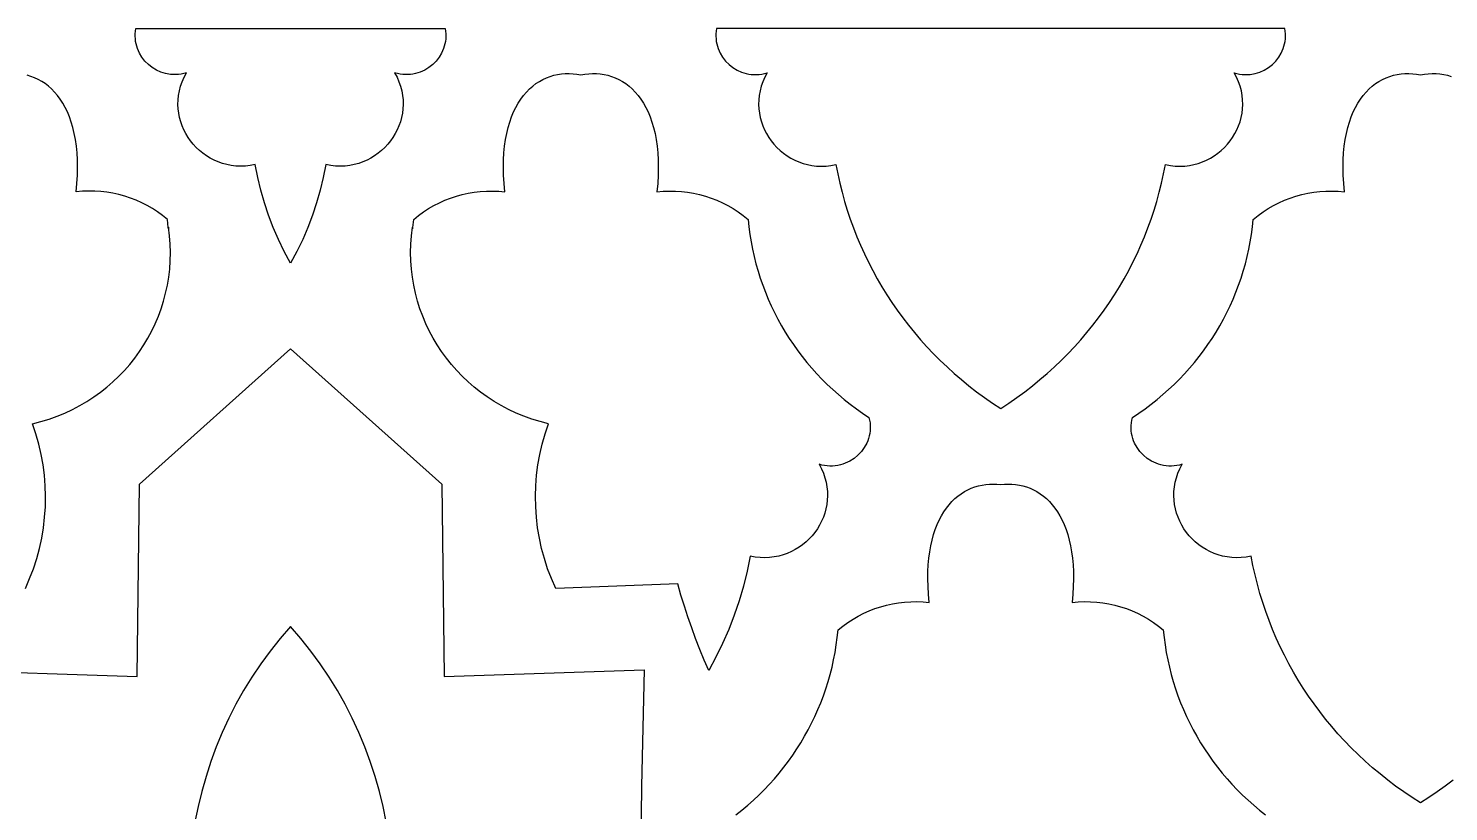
# Model space of a CAD drawing. Extents: x 50 to 3710, y -977 to -877.
# Drawn here: x 2274.6 to 2339.7, y -913 to -877.1 of the extents above; entities that cross this region are included whole.
import ezdxf

# ---------------------------------------------------------------- set-up
doc = ezdxf.new("R2010")
doc.units = 0
doc.layers.add('LAYER_1', color=18, linetype='CONTINUOUS')

msp = doc.modelspace()

# ---------------------------------------------------------------- linework, layer by layer
at = {"layer": 'LAYER_1'}
for points in [[(2286.631, -887.839), (2286.339, -887.304), (2286.075, -886.759), (2285.837, -886.205), (2285.625, -885.643), (2285.438, -885.074), (2285.275, -884.497), (2285.135, -883.913), (2285.016, -883.322), (2284.788, -883.364), (2284.564, -883.389), (2284.343, -883.396), (2284.127, -883.387), (2283.915, -883.362), (2283.709, -883.322), (2283.509, -883.268), (2283.315, -883.2), (2283.128, -883.119), (2282.949, -883.025), (2282.777, -882.92), (2282.613, -882.803), (2282.458, -882.675), (2282.313, -882.538), (2282.178, -882.392), (2282.052, -882.237), (2281.938, -882.074), (2281.835, -881.904), (2281.744, -881.727), (2281.665, -881.544), (2281.599, -881.356), (2281.546, -881.163), (2281.507, -880.966), (2281.482, -880.766), (2281.472, -880.563), (2281.478, -880.358), (2281.499, -880.151), (2281.537, -879.944), (2281.592, -879.736), (2281.663, -879.529), (2281.753, -879.323), (2281.861, -879.119), (2281.738, -879.152), (2281.616, -879.176), (2281.494, -879.191), (2281.374, -879.199), (2281.255, -879.198), (2281.138, -879.19), (2280.91, -879.151), (2280.692, -879.085), (2280.485, -878.992), (2280.293, -878.876), (2280.118, -878.738), (2279.96, -878.58), (2279.823, -878.404), (2279.708, -878.213), (2279.619, -878.007), (2279.583, -877.899), (2279.555, -877.789), (2279.534, -877.676), (2279.521, -877.561), (2279.515, -877.444), (2279.518, -877.325), (2279.528, -877.205), (2279.547, -877.083), (2286.631, -877.083), (2293.716, -877.083), (2293.735, -877.205), (2293.745, -877.325), (2293.748, -877.444), (2293.742, -877.561), (2293.728, -877.676), (2293.708, -877.789), (2293.644, -878.007), (2293.555, -878.213), (2293.44, -878.404), (2293.303, -878.58), (2293.145, -878.738), (2292.97, -878.876), (2292.778, -878.992), (2292.571, -879.085), (2292.353, -879.151), (2292.24, -879.174), (2292.125, -879.19), (2292.008, -879.198), (2291.889, -879.199), (2291.769, -879.191), (2291.647, -879.176), (2291.525, -879.152), (2291.402, -879.119), (2291.51, -879.323), (2291.6, -879.529), (2291.671, -879.736), (2291.726, -879.944), (2291.764, -880.151), (2291.785, -880.358), (2291.791, -880.563), (2291.781, -880.766), (2291.756, -880.966), (2291.717, -881.163), (2291.664, -881.356), (2291.598, -881.544), (2291.519, -881.727), (2291.428, -881.904), (2291.325, -882.074), (2291.211, -882.237), (2291.085, -882.392), (2290.95, -882.538), (2290.804, -882.675), (2290.65, -882.803), (2290.486, -882.92), (2290.314, -883.025), (2290.135, -883.119), (2289.948, -883.2), (2289.754, -883.268), (2289.554, -883.322), (2289.347, -883.362), (2289.136, -883.387), (2288.92, -883.396), (2288.699, -883.389), (2288.475, -883.364), (2288.247, -883.322), (2288.128, -883.913), (2287.988, -884.497), (2287.825, -885.074), (2287.638, -885.643), (2287.426, -886.205), (2287.188, -886.759), (2286.924, -887.304)], [(2319.167, -894.488), (2319.544, -894.241), (2319.912, -893.985), (2320.272, -893.722), (2320.623, -893.451), (2320.966, -893.172), (2321.3, -892.885), (2321.626, -892.591), (2321.942, -892.29), (2322.25, -891.982), (2322.549, -891.667), (2322.839, -891.345), (2323.12, -891.017), (2323.392, -890.682), (2323.655, -890.341), (2323.908, -889.994), (2324.152, -889.641), (2324.386, -889.283), (2324.611, -888.918), (2324.826, -888.548), (2325.032, -888.173), (2325.228, -887.793), (2325.414, -887.408), (2325.59, -887.019), (2325.756, -886.624), (2325.912, -886.225), (2326.058, -885.822), (2326.193, -885.415), (2326.319, -885.004), (2326.433, -884.589), (2326.538, -884.17), (2326.632, -883.748), (2326.715, -883.322), (2326.943, -883.364), (2327.167, -883.389), (2327.388, -883.396), (2327.604, -883.387), (2327.815, -883.362), (2328.021, -883.322), (2328.222, -883.268), (2328.415, -883.2), (2328.602, -883.119), (2328.782, -883.025), (2328.954, -882.92), (2329.118, -882.803), (2329.272, -882.675), (2329.418, -882.538), (2329.553, -882.392), (2329.679, -882.237), (2329.793, -882.074), (2329.896, -881.904), (2329.987, -881.727), (2330.066, -881.544), (2330.132, -881.356), (2330.185, -881.163), (2330.224, -880.966), (2330.249, -880.766), (2330.258, -880.563), (2330.253, -880.358), (2330.231, -880.151), (2330.194, -879.944), (2330.139, -879.736), (2330.067, -879.529), (2329.978, -879.323), (2329.87, -879.119), (2329.993, -879.152), (2330.115, -879.176), (2330.237, -879.191), (2330.357, -879.199), (2330.476, -879.198), (2330.593, -879.19), (2330.821, -879.151), (2331.039, -879.085), (2331.245, -878.992), (2331.437, -878.876), (2331.613, -878.738), (2331.771, -878.58), (2331.908, -878.404), (2332.022, -878.213), (2332.112, -878.007), (2332.147, -877.899), (2332.175, -877.789), (2332.196, -877.676), (2332.21, -877.561), (2332.215, -877.444), (2332.213, -877.325), (2332.203, -877.205), (2332.183, -877.083), (2306.151, -877.083), (2306.132, -877.205), (2306.122, -877.325), (2306.119, -877.444), (2306.125, -877.561), (2306.138, -877.676), (2306.159, -877.789), (2306.222, -878.007), (2306.312, -878.213), (2306.427, -878.404), (2306.564, -878.58), (2306.721, -878.738), (2306.897, -878.876), (2307.089, -878.992), (2307.296, -879.085), (2307.514, -879.151), (2307.627, -879.174), (2307.742, -879.19), (2307.859, -879.198), (2307.978, -879.199), (2308.098, -879.191), (2308.22, -879.176), (2308.342, -879.152), (2308.465, -879.119), (2308.357, -879.323), (2308.267, -879.529), (2308.195, -879.736), (2308.141, -879.944), (2308.103, -880.151), (2308.082, -880.358), (2308.076, -880.563), (2308.086, -880.766), (2308.111, -880.966), (2308.15, -881.163), (2308.203, -881.356), (2308.269, -881.544), (2308.348, -881.727), (2308.439, -881.904), (2308.542, -882.074), (2308.656, -882.237), (2308.781, -882.392), (2308.917, -882.538), (2309.062, -882.675), (2309.217, -882.803), (2309.381, -882.92), (2309.553, -883.025), (2309.732, -883.119), (2309.919, -883.2), (2310.113, -883.268), (2310.313, -883.322), (2310.519, -883.362), (2310.731, -883.387), (2310.947, -883.396), (2311.168, -883.389), (2311.392, -883.364), (2311.62, -883.322), (2311.703, -883.748), (2311.797, -884.17), (2311.901, -884.589), (2312.016, -885.004), (2312.141, -885.415), (2312.277, -885.822), (2312.423, -886.225), (2312.579, -886.624), (2312.745, -887.019), (2312.921, -887.408), (2313.107, -887.793), (2313.303, -888.173), (2313.508, -888.548), (2313.724, -888.918), (2313.949, -889.283), (2314.183, -889.641), (2314.427, -889.994), (2314.68, -890.341), (2314.943, -890.682), (2315.214, -891.017), (2315.495, -891.345), (2315.785, -891.667), (2316.084, -891.982), (2316.392, -892.29), (2316.709, -892.591), (2317.035, -892.885), (2317.369, -893.172), (2317.712, -893.451), (2318.063, -893.722), (2318.423, -893.985), (2318.791, -894.241)], [(2305.793, -906.496), (2305.583, -906.013), (2305.383, -905.525), (2305.192, -905.034), (2305.01, -904.54), (2304.837, -904.042), (2304.674, -903.541), (2304.519, -903.038), (2304.374, -902.531), (2298.781, -902.734), (2298.585, -902.285), (2298.412, -901.829), (2298.262, -901.366), (2298.136, -900.899), (2298.033, -900.427), (2297.953, -899.951), (2297.896, -899.473), (2297.864, -898.993), (2297.854, -898.512), (2297.868, -898.031), (2297.906, -897.55), (2297.967, -897.071), (2298.052, -896.595), (2298.16, -896.122), (2298.292, -895.652), (2298.448, -895.188), (2298.065, -895.091), (2297.69, -894.977), (2297.325, -894.846), (2296.969, -894.7), (2296.622, -894.538), (2296.286, -894.361), (2295.96, -894.17), (2295.645, -893.966), (2295.341, -893.747), (2295.048, -893.516), (2294.768, -893.273), (2294.499, -893.018), (2294.243, -892.751), (2294, -892.473), (2293.77, -892.186), (2293.554, -891.888), (2293.351, -891.581), (2293.163, -891.265), (2292.99, -890.941), (2292.831, -890.609), (2292.688, -890.269), (2292.56, -889.923), (2292.448, -889.57), (2292.353, -889.212), (2292.275, -888.848), (2292.213, -888.479), (2292.169, -888.106), (2292.142, -887.729), (2292.134, -887.349), (2292.144, -886.966), (2292.173, -886.581), (2292.221, -886.194), (2292.221, -886.269), (2292.234, -886.202), (2292.274, -885.829), (2292.494, -885.652), (2292.722, -885.488), (2292.958, -885.335), (2293.2, -885.196), (2293.449, -885.069), (2293.704, -884.956), (2293.964, -884.855), (2294.228, -884.768), (2294.497, -884.694), (2294.769, -884.634), (2295.045, -884.588), (2295.323, -884.556), (2295.603, -884.538), (2295.885, -884.534), (2296.168, -884.544), (2296.451, -884.569), (2296.416, -884.181), (2296.394, -883.808), (2296.387, -883.451), (2296.393, -883.109), (2296.411, -882.783), (2296.442, -882.471), (2296.484, -882.174), (2296.537, -881.893), (2296.601, -881.625), (2296.676, -881.373), (2296.76, -881.134), (2296.853, -880.91), (2296.955, -880.7), (2297.066, -880.504), (2297.184, -880.322), (2297.31, -880.154), (2297.443, -879.999), (2297.582, -879.857), (2297.727, -879.729), (2297.877, -879.614), (2298.033, -879.512), (2298.193, -879.423), (2298.357, -879.347), (2298.524, -879.283), (2298.695, -879.232), (2298.868, -879.193), (2299.043, -879.167), (2299.22, -879.152), (2299.398, -879.15), (2299.576, -879.159), (2299.755, -879.18), (2299.934, -879.212), (2300.112, -879.18), (2300.291, -879.159), (2300.469, -879.15), (2300.647, -879.152), (2300.824, -879.167), (2300.999, -879.193), (2301.173, -879.232), (2301.343, -879.283), (2301.511, -879.347), (2301.674, -879.423), (2301.834, -879.512), (2301.99, -879.614), (2302.14, -879.729), (2302.285, -879.857), (2302.424, -879.999), (2302.557, -880.154), (2302.683, -880.322), (2302.801, -880.504), (2302.912, -880.7), (2303.014, -880.91), (2303.107, -881.134), (2303.192, -881.373), (2303.266, -881.625), (2303.33, -881.893), (2303.383, -882.174), (2303.426, -882.471), (2303.456, -882.783), (2303.474, -883.109), (2303.48, -883.451), (2303.473, -883.808), (2303.452, -884.181), (2303.417, -884.569), (2303.7, -884.544), (2303.982, -884.534), (2304.264, -884.538), (2304.544, -884.556), (2304.822, -884.588), (2305.098, -884.634), (2305.37, -884.694), (2305.639, -884.768), (2305.904, -884.855), (2306.163, -884.956), (2306.418, -885.069), (2306.667, -885.196), (2306.909, -885.335), (2307.145, -885.488), (2307.373, -885.652), (2307.594, -885.829), (2307.629, -886.175), (2307.675, -886.519), (2307.731, -886.86), (2307.796, -887.199), (2307.871, -887.535), (2307.956, -887.868), (2308.05, -888.198), (2308.153, -888.524), (2308.266, -888.847), (2308.387, -889.167), (2308.517, -889.482), (2308.657, -889.794), (2308.805, -890.101), (2308.961, -890.404), (2309.127, -890.702), (2309.3, -890.995), (2309.482, -891.284), (2309.672, -891.567), (2309.87, -891.845), (2310.077, -892.118), (2310.291, -892.385), (2310.513, -892.646), (2310.742, -892.902), (2310.979, -893.151), (2311.224, -893.393), (2311.475, -893.629), (2311.734, -893.859), (2312.001, -894.082), (2312.274, -894.297), (2312.554, -894.505), (2312.841, -894.706), (2313.134, -894.9), (2313.162, -895.026), (2313.181, -895.151), (2313.191, -895.274), (2313.192, -895.396), (2313.184, -895.517), (2313.169, -895.634), (2313.145, -895.75), (2313.114, -895.863), (2313.076, -895.972), (2313.031, -896.079), (2312.92, -896.281), (2312.785, -896.466), (2312.628, -896.634), (2312.451, -896.78), (2312.257, -896.904), (2312.047, -897.003), (2311.937, -897.043), (2311.824, -897.075), (2311.708, -897.1), (2311.59, -897.118), (2311.469, -897.128), (2311.347, -897.13), (2311.224, -897.123), (2311.099, -897.108), (2310.973, -897.083), (2310.846, -897.05), (2310.954, -897.254), (2311.044, -897.46), (2311.116, -897.667), (2311.17, -897.874), (2311.208, -898.082), (2311.229, -898.288), (2311.235, -898.493), (2311.225, -898.696), (2311.201, -898.897), (2311.162, -899.094), (2311.109, -899.286), (2311.043, -899.475), (2310.964, -899.657), (2310.873, -899.834), (2310.77, -900.005), (2310.655, -900.167), (2310.53, -900.322), (2310.394, -900.469), (2310.249, -900.606), (2310.094, -900.733), (2309.931, -900.85), (2309.759, -900.956), (2309.579, -901.049), (2309.392, -901.13), (2309.198, -901.199), (2308.998, -901.253), (2308.792, -901.293), (2308.581, -901.318), (2308.364, -901.327), (2308.144, -901.319), (2307.919, -901.295), (2307.692, -901.253), (2307.55, -901.945), (2307.381, -902.628), (2307.184, -903.301), (2306.959, -903.964), (2306.707, -904.616), (2306.429, -905.255), (2306.124, -905.883)]]:
    msp.add_lwpolyline(points, close=True, dxfattribs=at)
for points in [[(2274.482, -902.734), (2274.678, -902.285), (2274.851, -901.829), (2275.001, -901.366), (2275.127, -900.899), (2275.23, -900.427), (2275.31, -899.951), (2275.366, -899.473), (2275.399, -898.993), (2275.409, -898.512), (2275.395, -898.031), (2275.357, -897.55), (2275.296, -897.071), (2275.211, -896.595), (2275.103, -896.122), (2274.97, -895.652), (2274.815, -895.188), (2275.198, -895.091), (2275.573, -894.977), (2275.938, -894.846), (2276.294, -894.7), (2276.641, -894.538), (2276.977, -894.361), (2277.303, -894.17), (2277.618, -893.966), (2277.922, -893.747), (2278.215, -893.516), (2278.495, -893.273), (2278.764, -893.018), (2279.02, -892.751), (2279.263, -892.473), (2279.493, -892.186), (2279.709, -891.888), (2279.912, -891.581), (2280.1, -891.265), (2280.273, -890.941), (2280.432, -890.609), (2280.575, -890.269), (2280.703, -889.923), (2280.814, -889.57), (2280.91, -889.212), (2280.988, -888.848), (2281.05, -888.479), (2281.094, -888.106), (2281.121, -887.729), (2281.129, -887.349), (2281.119, -886.966), (2281.09, -886.581), (2281.042, -886.194), (2281.042, -886.269), (2281.029, -886.202), (2280.989, -885.829), (2280.769, -885.652), (2280.541, -885.488), (2280.305, -885.335), (2280.063, -885.196), (2279.814, -885.069), (2279.559, -884.956), (2279.299, -884.855), (2279.035, -884.768), (2278.766, -884.694), (2278.493, -884.634), (2278.218, -884.588), (2277.94, -884.556), (2277.66, -884.538), (2277.378, -884.534), (2277.095, -884.544), (2276.812, -884.569), (2276.847, -884.181), (2276.868, -883.808), (2276.876, -883.451), (2276.87, -883.109), (2276.852, -882.783), (2276.821, -882.471), (2276.779, -882.174), (2276.726, -881.893), (2276.662, -881.625), (2276.587, -881.373), (2276.503, -881.134), (2276.41, -880.91), (2276.307, -880.7), (2276.197, -880.504), (2276.079, -880.322), (2275.953, -880.154), (2275.82, -879.999), (2275.681, -879.857), (2275.536, -879.729), (2275.386, -879.614), (2275.23, -879.512), (2275.07, -879.423), (2274.906, -879.347), (2274.739, -879.283), (2274.568, -879.232)], [(2339.898, -911.513), (2339.537, -911.785), (2339.166, -912.048), (2338.788, -912.304), (2338.4, -912.551), (2338.013, -912.304), (2337.634, -912.048), (2337.263, -911.785), (2336.902, -911.513), (2336.549, -911.233), (2336.205, -910.945), (2335.87, -910.649), (2335.544, -910.346), (2335.227, -910.035), (2334.92, -909.718), (2334.621, -909.393), (2334.332, -909.061), (2334.053, -908.723), (2333.783, -908.378), (2333.522, -908.027), (2333.271, -907.669), (2333.03, -907.306), (2332.799, -906.937), (2332.578, -906.562), (2332.367, -906.182), (2332.166, -905.796), (2331.975, -905.405), (2331.794, -905.01), (2331.623, -904.609), (2331.463, -904.204), (2331.314, -903.794), (2331.175, -903.38), (2331.047, -902.962), (2330.929, -902.541), (2330.823, -902.115), (2330.727, -901.686), (2330.642, -901.253), (2330.414, -901.295), (2330.19, -901.319), (2329.969, -901.327), (2329.753, -901.318), (2329.542, -901.293), (2329.336, -901.253), (2329.136, -901.199), (2328.942, -901.13), (2328.755, -901.049), (2328.575, -900.956), (2328.403, -900.85), (2328.239, -900.733), (2328.085, -900.606), (2327.939, -900.469), (2327.804, -900.322), (2327.679, -900.167), (2327.564, -900.005), (2327.461, -899.834), (2327.37, -899.657), (2327.291, -899.475), (2327.225, -899.286), (2327.172, -899.094), (2327.133, -898.897), (2327.108, -898.696), (2327.099, -898.493), (2327.104, -898.288), (2327.126, -898.082), (2327.163, -897.874), (2327.218, -897.667), (2327.29, -897.46), (2327.379, -897.254), (2327.487, -897.05), (2327.361, -897.083), (2327.235, -897.108), (2327.11, -897.123), (2326.986, -897.13), (2326.864, -897.128), (2326.744, -897.118), (2326.626, -897.1), (2326.51, -897.075), (2326.397, -897.043), (2326.287, -897.003), (2326.077, -896.904), (2325.882, -896.78), (2325.705, -896.634), (2325.548, -896.466), (2325.414, -896.281), (2325.303, -896.079), (2325.258, -895.972), (2325.22, -895.863), (2325.189, -895.75), (2325.165, -895.634), (2325.15, -895.517), (2325.142, -895.396), (2325.143, -895.274), (2325.153, -895.151), (2325.171, -895.026), (2325.199, -894.9), (2325.493, -894.706), (2325.78, -894.505), (2326.06, -894.297), (2326.333, -894.082), (2326.599, -893.859), (2326.858, -893.629), (2327.11, -893.393), (2327.355, -893.151), (2327.592, -892.902), (2327.821, -892.646), (2328.043, -892.385), (2328.257, -892.118), (2328.463, -891.845), (2328.662, -891.567), (2328.852, -891.284), (2329.034, -890.995), (2329.207, -890.702), (2329.372, -890.404), (2329.529, -890.101), (2329.677, -889.794), (2329.816, -889.482), (2329.947, -889.167), (2330.068, -888.847), (2330.181, -888.524), (2330.284, -888.198), (2330.378, -887.868), (2330.462, -887.535), (2330.537, -887.199), (2330.603, -886.86), (2330.658, -886.519), (2330.704, -886.175), (2330.74, -885.829), (2330.96, -885.652), (2331.189, -885.488), (2331.424, -885.335), (2331.667, -885.196), (2331.916, -885.069), (2332.17, -884.956), (2332.43, -884.855), (2332.695, -884.768), (2332.964, -884.694), (2333.236, -884.634), (2333.512, -884.588), (2333.79, -884.556), (2334.07, -884.538), (2334.351, -884.534), (2334.634, -884.544), (2334.917, -884.569), (2334.882, -884.181), (2334.861, -883.808), (2334.854, -883.451), (2334.859, -883.109), (2334.878, -882.783), (2334.908, -882.471), (2334.95, -882.174), (2335.004, -881.893), (2335.068, -881.625), (2335.142, -881.373), (2335.226, -881.134), (2335.32, -880.91), (2335.422, -880.7), (2335.533, -880.504), (2335.651, -880.322), (2335.777, -880.154), (2335.909, -879.999), (2336.048, -879.857), (2336.193, -879.729), (2336.344, -879.614), (2336.499, -879.512), (2336.659, -879.423), (2336.823, -879.347), (2336.991, -879.283), (2337.161, -879.232), (2337.334, -879.193), (2337.509, -879.167), (2337.686, -879.152), (2337.864, -879.15), (2338.043, -879.159), (2338.222, -879.18), (2338.4, -879.212), (2338.579, -879.18), (2338.757, -879.159), (2338.936, -879.15), (2339.114, -879.152), (2339.291, -879.167), (2339.466, -879.193), (2339.639, -879.232), (2339.81, -879.283)], [(2339.898, -911.513), (2339.537, -911.785), (2339.166, -912.048), (2338.788, -912.304), (2338.4, -912.551), (2338.013, -912.304), (2337.634, -912.048), (2337.263, -911.785), (2336.902, -911.513), (2336.549, -911.233), (2336.205, -910.945), (2335.87, -910.649), (2335.544, -910.346), (2335.227, -910.035), (2334.92, -909.718), (2334.621, -909.393), (2334.332, -909.061), (2334.053, -908.723), (2333.783, -908.378), (2333.522, -908.027), (2333.271, -907.669), (2333.03, -907.306), (2332.799, -906.937), (2332.578, -906.562), (2332.367, -906.182), (2332.166, -905.796), (2331.975, -905.405), (2331.794, -905.01), (2331.623, -904.609), (2331.463, -904.204), (2331.314, -903.794), (2331.175, -903.38), (2331.047, -902.962), (2330.929, -902.541), (2330.823, -902.115), (2330.727, -901.686), (2330.642, -901.253), (2330.414, -901.295), (2330.19, -901.319), (2329.969, -901.327), (2329.753, -901.318), (2329.542, -901.293), (2329.336, -901.253), (2329.136, -901.199), (2328.942, -901.13), (2328.755, -901.049), (2328.575, -900.956), (2328.403, -900.85), (2328.239, -900.733), (2328.085, -900.606), (2327.939, -900.469), (2327.804, -900.322), (2327.679, -900.167), (2327.564, -900.005), (2327.461, -899.834), (2327.37, -899.657), (2327.291, -899.475), (2327.225, -899.286), (2327.172, -899.094), (2327.133, -898.897), (2327.108, -898.696), (2327.099, -898.493), (2327.104, -898.288), (2327.126, -898.082), (2327.163, -897.874), (2327.218, -897.667), (2327.29, -897.46), (2327.379, -897.254), (2327.487, -897.05), (2327.361, -897.083), (2327.235, -897.108), (2327.11, -897.123), (2326.986, -897.13), (2326.864, -897.128), (2326.744, -897.118), (2326.626, -897.1), (2326.51, -897.075), (2326.397, -897.043), (2326.287, -897.003), (2326.077, -896.904), (2325.882, -896.78), (2325.705, -896.634), (2325.548, -896.466), (2325.414, -896.281), (2325.303, -896.079), (2325.258, -895.972), (2325.22, -895.863), (2325.189, -895.75), (2325.165, -895.634), (2325.15, -895.517), (2325.142, -895.396), (2325.143, -895.274), (2325.153, -895.151), (2325.171, -895.026), (2325.199, -894.9), (2325.493, -894.706), (2325.78, -894.505), (2326.06, -894.297), (2326.333, -894.082), (2326.599, -893.859), (2326.858, -893.629), (2327.11, -893.393), (2327.355, -893.151), (2327.592, -892.902), (2327.821, -892.646), (2328.043, -892.385), (2328.257, -892.118), (2328.463, -891.845), (2328.662, -891.567), (2328.852, -891.284), (2329.034, -890.995), (2329.207, -890.702), (2329.372, -890.404), (2329.529, -890.101), (2329.677, -889.794), (2329.816, -889.482), (2329.947, -889.167), (2330.068, -888.847), (2330.181, -888.524), (2330.284, -888.198), (2330.378, -887.868), (2330.462, -887.535), (2330.537, -887.199), (2330.603, -886.86), (2330.658, -886.519), (2330.704, -886.175), (2330.74, -885.829), (2330.96, -885.652), (2331.189, -885.488), (2331.424, -885.335), (2331.667, -885.196), (2331.916, -885.069), (2332.17, -884.956), (2332.43, -884.855), (2332.695, -884.768), (2332.964, -884.694), (2333.236, -884.634), (2333.512, -884.588), (2333.79, -884.556), (2334.07, -884.538), (2334.351, -884.534), (2334.634, -884.544), (2334.917, -884.569), (2334.882, -884.181), (2334.861, -883.808), (2334.854, -883.451), (2334.859, -883.109), (2334.878, -882.783), (2334.908, -882.471), (2334.95, -882.174), (2335.004, -881.893), (2335.068, -881.625), (2335.142, -881.373), (2335.226, -881.134), (2335.32, -880.91), (2335.422, -880.7), (2335.533, -880.504), (2335.651, -880.322), (2335.777, -880.154), (2335.909, -879.999), (2336.048, -879.857), (2336.193, -879.729), (2336.344, -879.614), (2336.499, -879.512), (2336.659, -879.423), (2336.823, -879.347), (2336.991, -879.283), (2337.161, -879.232), (2337.334, -879.193), (2337.509, -879.167), (2337.686, -879.152), (2337.864, -879.15), (2338.043, -879.159), (2338.222, -879.18), (2338.4, -879.212), (2338.579, -879.18), (2338.757, -879.159), (2338.936, -879.15), (2339.114, -879.152), (2339.291, -879.167), (2339.466, -879.193), (2339.639, -879.232), (2339.81, -879.283)], [(2270.437, -906.458), (2279.6, -906.773), (2279.707, -897.954), (2286.631, -891.76), (2293.556, -897.954), (2293.663, -906.773), (2302.826, -906.458), (2302.765, -909.122), (2302.717, -911.786), (2302.683, -914.45)], [(2307.037, -913.101), (2307.311, -912.886), (2307.577, -912.663), (2307.836, -912.433), (2308.088, -912.197), (2308.332, -911.954), (2308.569, -911.705), (2308.799, -911.45), (2309.021, -911.189), (2309.235, -910.922), (2309.441, -910.649), (2309.639, -910.371), (2309.829, -910.088), (2310.011, -909.799), (2310.185, -909.506), (2310.35, -909.207), (2310.506, -908.905), (2310.654, -908.597), (2310.794, -908.286), (2310.924, -907.971), (2311.046, -907.651), (2311.158, -907.328), (2311.261, -907.002), (2311.355, -906.672), (2311.44, -906.339), (2311.515, -906.003), (2311.58, -905.664), (2311.636, -905.323), (2311.682, -904.979), (2311.718, -904.633), (2311.938, -904.456), (2312.166, -904.291), (2312.402, -904.139), (2312.644, -904), (2312.893, -903.873), (2313.148, -903.76), (2313.408, -903.659), (2313.672, -903.572), (2313.941, -903.498), (2314.213, -903.438), (2314.489, -903.392), (2314.767, -903.36), (2315.047, -903.341), (2315.329, -903.338), (2315.612, -903.348), (2315.895, -903.373), (2315.861, -902.999), (2315.84, -902.639), (2315.831, -902.294), (2315.835, -901.963), (2315.851, -901.646), (2315.878, -901.343), (2315.916, -901.053), (2315.964, -900.778), (2316.023, -900.516), (2316.091, -900.268), (2316.169, -900.033), (2316.255, -899.811), (2316.349, -899.603), (2316.452, -899.407), (2316.562, -899.225), (2316.679, -899.055), (2316.803, -898.898), (2316.933, -898.753), (2317.069, -898.621), (2317.21, -898.501), (2317.356, -898.394), (2317.507, -898.298), (2317.662, -898.215), (2317.82, -898.143), (2317.982, -898.083), (2318.146, -898.034), (2318.313, -897.997), (2318.482, -897.971), (2318.652, -897.957), (2318.823, -897.953), (2318.995, -897.961), (2319.167, -897.979), (2319.339, -897.961), (2319.511, -897.953), (2319.683, -897.957), (2319.853, -897.971), (2320.022, -897.997), (2320.189, -898.034), (2320.353, -898.083), (2320.515, -898.143), (2320.673, -898.215), (2320.828, -898.298), (2320.978, -898.394), (2321.124, -898.501), (2321.266, -898.621), (2321.401, -898.753), (2321.532, -898.898), (2321.655, -899.055), (2321.772, -899.225), (2321.883, -899.407), (2321.985, -899.603), (2322.08, -899.811), (2322.166, -900.033), (2322.243, -900.268), (2322.312, -900.516), (2322.37, -900.778), (2322.419, -901.053), (2322.457, -901.343), (2322.484, -901.646), (2322.499, -901.963), (2322.503, -902.294), (2322.495, -902.639), (2322.474, -902.999), (2322.44, -903.373), (2322.723, -903.348), (2323.006, -903.338), (2323.287, -903.341), (2323.567, -903.36), (2323.846, -903.392), (2324.121, -903.438), (2324.394, -903.498), (2324.662, -903.572), (2324.927, -903.659), (2325.187, -903.76), (2325.441, -903.873), (2325.69, -904), (2325.933, -904.139), (2326.168, -904.291), (2326.397, -904.456), (2326.617, -904.633), (2326.653, -904.979), (2326.699, -905.323), (2326.754, -905.664), (2326.82, -906.003), (2326.895, -906.339), (2326.979, -906.672), (2327.073, -907.002), (2327.177, -907.328), (2327.289, -907.651), (2327.41, -907.971), (2327.541, -908.286), (2327.68, -908.597), (2327.828, -908.905), (2327.985, -909.207), (2328.15, -909.506), (2328.324, -909.799), (2328.505, -910.088), (2328.696, -910.371), (2328.894, -910.649), (2329.1, -910.922), (2329.314, -911.189), (2329.536, -911.45), (2329.765, -911.705), (2330.002, -911.954), (2330.247, -912.197), (2330.499, -912.433), (2330.758, -912.663), (2331.024, -912.886), (2331.297, -913.101)], [(2291.01, -913.432), (2290.868, -912.729), (2290.7, -912.033), (2290.504, -911.344), (2290.282, -910.663), (2290.034, -909.992), (2289.759, -909.331), (2289.458, -908.68), (2289.131, -908.04), (2288.778, -907.411), (2288.4, -906.796), (2287.996, -906.194), (2287.566, -905.605), (2287.111, -905.031), (2286.631, -904.473), (2286.152, -905.031), (2285.697, -905.605), (2285.267, -906.194), (2284.863, -906.796), (2284.484, -907.411), (2284.132, -908.04), (2283.805, -908.68), (2283.504, -909.331), (2283.229, -909.992), (2282.981, -910.663), (2282.759, -911.344), (2282.563, -912.033), (2282.395, -912.729), (2282.253, -913.432)]]:
    msp.add_lwpolyline(points, dxfattribs=at)

doc.saveas('drawing.dxf')
